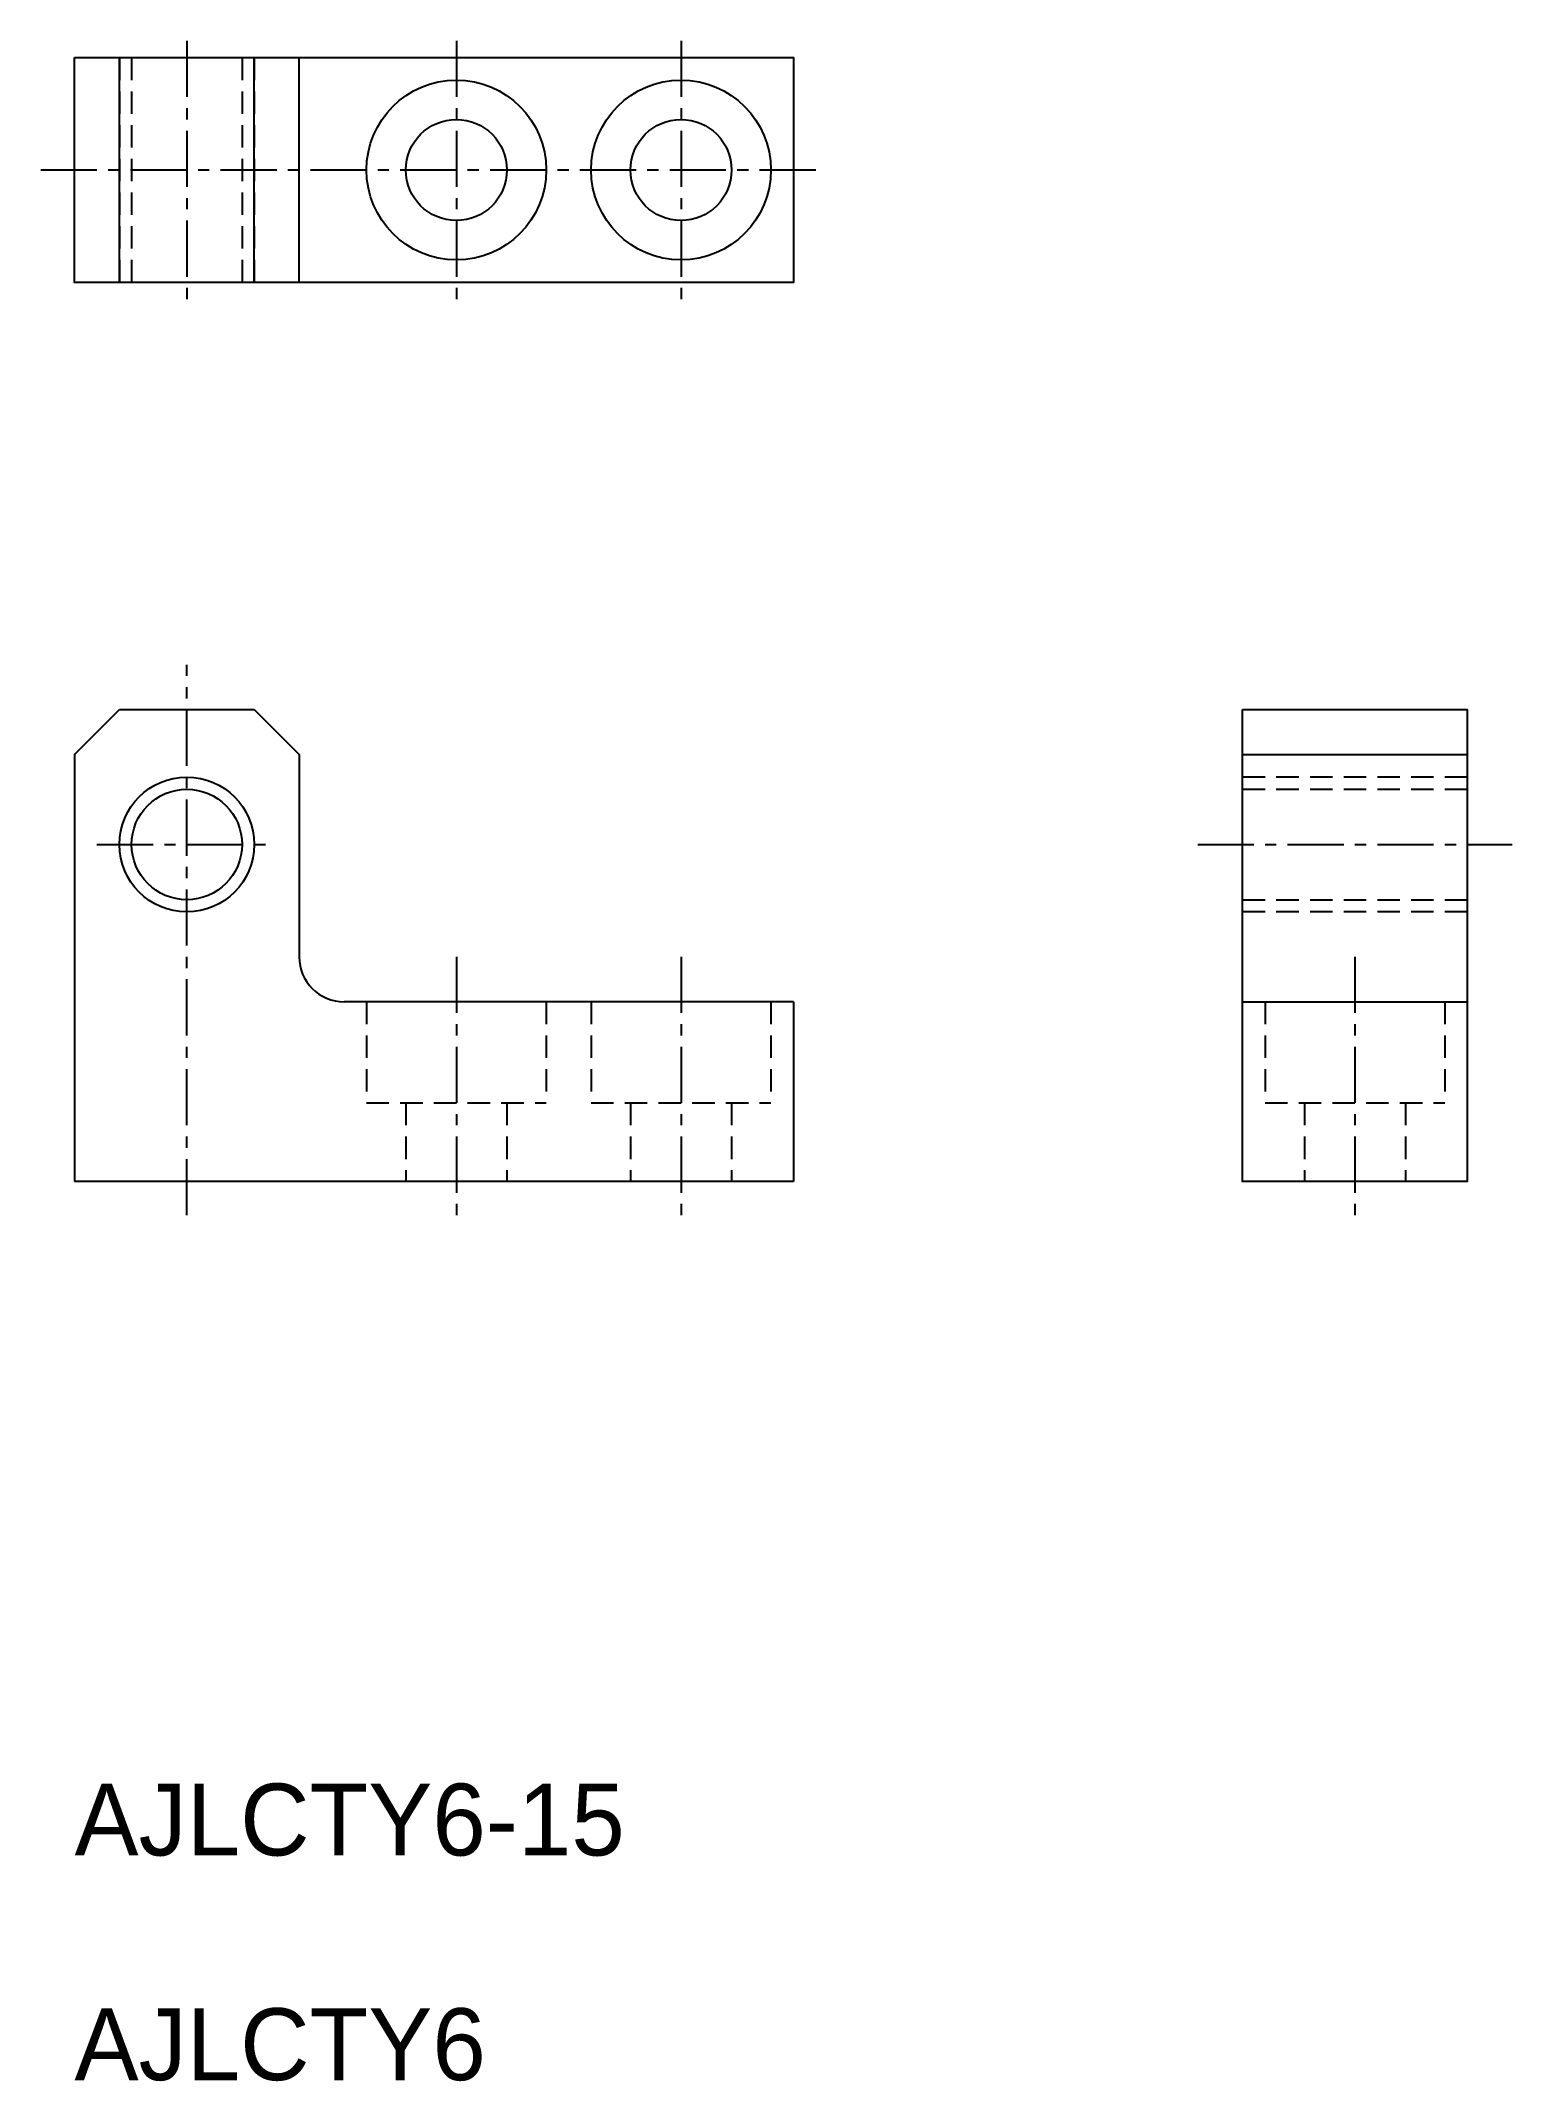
# Model space of a CAD drawing. Extents: x -2205.5 to -2140, y -1196.4 to -1105.6.
import ezdxf

# ---------------------------------------------------------------- set-up
doc = ezdxf.new("R2010")
doc.units = 0
doc.header["$LTSCALE"] = 2
doc.linetypes.add('CENTER', pattern=[2, 1.25, -0.25, 0.25, -0.25])
doc.linetypes.add('DASHED', pattern=[0.75, 0.5, -0.25])
doc.layers.get('0').update_dxf_attribs({"linetype": 'CONTINUOUS'})
doc.layers.add('CENTER', color=1, linetype='CENTER')

msp = doc.modelspace()

# ---------------------------------------------------------------- linework, layer by layer
at = {"color": 7, "linetype": 'CONTINUOUS'}
for p, q in [((-2202.03, -1116.307), (-2202.03, -1106.307)), ((-2196.03, -1116.307), (-2196.03, -1106.307)), ((-2194.03, -1116.307), (-2194.03, -1106.307)), ((-2204.03, -1137.327), (-2202.03, -1135.327)), ((-2202.03, -1135.327), (-2196.03, -1135.327)), ((-2196.03, -1135.327), (-2194.03, -1137.327)), ((-2204.03, -1137.327), (-2204.03, -1156.327)), ((-2194.03, -1137.327), (-2194.03, -1146.327)), ((-2152.03, -1137.327), (-2142.03, -1137.327)), ((-2172.03, -1148.327), (-2192.03, -1148.327)), ((-2172.03, -1148.327), (-2172.03, -1156.327)), ((-2152.03, -1148.327), (-2142.03, -1148.327)), ((-2172.03, -1156.327), (-2204.03, -1156.327))]:
    msp.add_line(p, q, dxfattribs=at)
at = {"color": 3, "linetype": 'DASHED'}
for p, q in [((-2202.03, -1106.307), (-2202.03, -1116.307)), ((-2201.488, -1106.307), (-2201.488, -1116.307)), ((-2196.571, -1106.307), (-2196.571, -1116.307)), ((-2196.03, -1106.307), (-2196.03, -1116.307)), ((-2142.03, -1138.327), (-2152.03, -1138.327)), ((-2152.03, -1138.868), (-2142.03, -1138.868)), ((-2152.03, -1143.785), (-2142.03, -1143.785)), ((-2142.03, -1144.327), (-2152.03, -1144.327)), ((-2191.03, -1148.327), (-2191.03, -1152.827)), ((-2183.03, -1148.327), (-2183.03, -1152.827)), ((-2181.03, -1148.327), (-2181.03, -1152.827)), ((-2173.03, -1148.327), (-2173.03, -1152.827)), ((-2151.03, -1148.327), (-2151.03, -1152.827)), ((-2143.03, -1148.327), (-2143.03, -1152.827)), ((-2191.03, -1152.827), (-2183.03, -1152.827)), ((-2189.28, -1152.827), (-2189.28, -1156.327)), ((-2184.78, -1152.827), (-2184.78, -1156.327)), ((-2181.03, -1152.827), (-2173.03, -1152.827)), ((-2179.28, -1152.827), (-2179.28, -1156.327)), ((-2174.78, -1152.827), (-2174.78, -1156.327)), ((-2151.03, -1152.827), (-2143.03, -1152.827)), ((-2149.28, -1152.827), (-2149.28, -1156.327)), ((-2144.78, -1152.827), (-2144.78, -1156.327))]:
    msp.add_line(p, q, dxfattribs=at)
at = {"color": 7, "linetype": 'CONTINUOUS'}
for points in [[(-2204.03, -1106.307), (-2172.03, -1106.307), (-2172.03, -1116.307), (-2204.03, -1116.307)], [(-2152.03, -1135.327), (-2142.03, -1135.327), (-2142.03, -1156.327), (-2152.03, -1156.327)]]:
    msp.add_lwpolyline(points, close=True, dxfattribs=at)
for centre, radius in [((-2187.03, -1111.307), 4), ((-2177.03, -1111.307), 4), ((-2187.03, -1111.307), 2.25), ((-2177.03, -1111.307), 2.25), ((-2199.03, -1141.327), 2.458)]:
    msp.add_circle(centre, radius, dxfattribs=at)
at = {"color": 3, "linetype": 'CONTINUOUS'}
msp.add_circle((-2199.03, -1141.327), 3, dxfattribs=at)
at = {"color": 7, "linetype": 'CONTINUOUS'}
msp.add_arc((-2192.03, -1146.327), 2, 180, 270, dxfattribs=at)
at = {"layer": 'CENTER', "color": 1, "linetype": 'CENTER'}
for p, q in [((-2199.03, -1105.557), (-2199.03, -1117.057)), ((-2187.03, -1105.557), (-2187.03, -1117.057)), ((-2177.03, -1105.557), (-2177.03, -1117.057)), ((-2205.53, -1111.307), (-2171.03, -1111.307)), ((-2199.03, -1157.827), (-2199.03, -1133.327)), ((-2203.03, -1141.327), (-2195.03, -1141.327)), ((-2203.03, -1141.327), (-2195.03, -1141.327)), ((-2154.03, -1141.327), (-2140.03, -1141.327)), ((-2187.03, -1146.327), (-2187.03, -1157.827)), ((-2177.03, -1146.327), (-2177.03, -1157.827)), ((-2147.03, -1146.327), (-2147.03, -1157.827))]:
    msp.add_line(p, q, dxfattribs=at)

# ---------------------------------------------------------------- texts
at = {"color": 7, "linetype": 'CONTINUOUS'}
for s, p in [('AJLCTY6-15', (-2204.03, -1186.327)), ('AJLCTY6', (-2204.03, -1196.327))]:
    msp.add_text(s, height=3.2, dxfattribs=at).set_placement(p)

doc.saveas('drawing.dxf')
